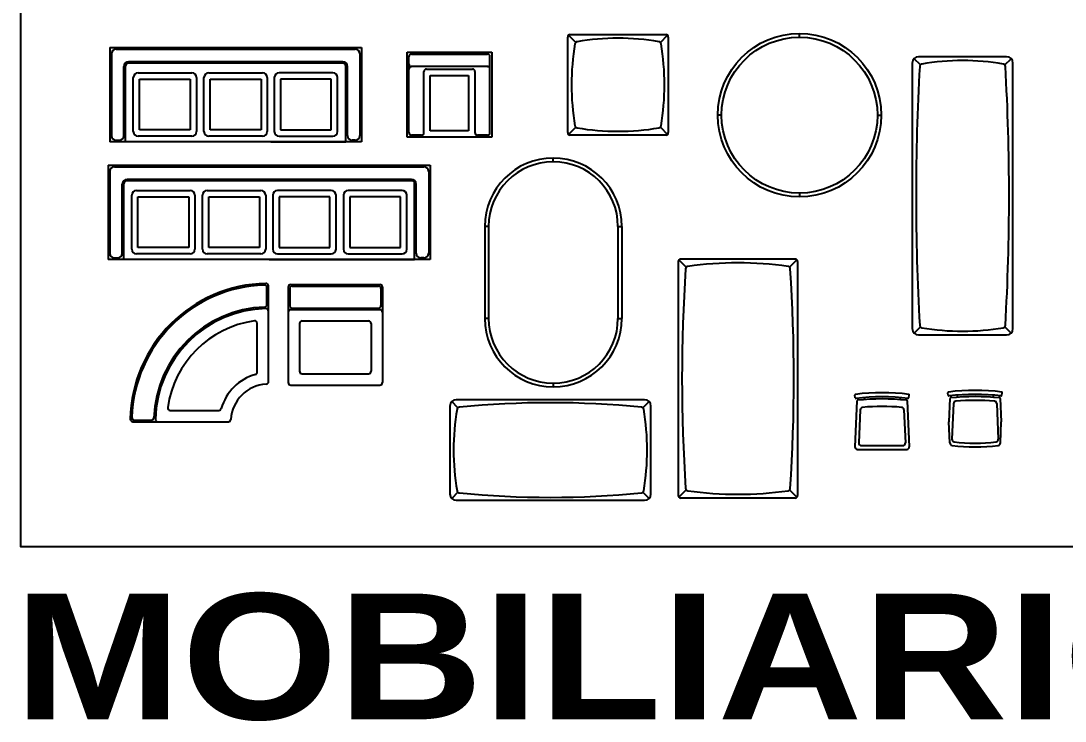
# Model space of a CAD drawing. Header units: centimetres. Extents: x 56177 to 99483, y 493 to 15482.
# Drawn here: x 59644 to 60475, y 493 to 1050 of the extents above; entities that cross this region are included whole.
import ezdxf

# ---------------------------------------------------------------- set-up
doc = ezdxf.new("R2010")
doc.units = ezdxf.units.CM
doc.header["$MEASUREMENT"] = 0
doc.layers.add('010_BLOQUES', color=250, linetype='Continuous')
doc.styles.get("Standard").update_dxf_attribs({"font": 'txt.shx'})

# ---------------------------------------------------------------- blocks, each defined once
blk = doc.blocks.new('A$C1BC83364')
at = {"layer": '010_BLOQUES'}
for p, q in [((-3.4339, -2.642), (-1.4308, -2.642)), ((-3.4339, -2.642), (-3.4339, -3.392)), ((-3.3839, -2.6545), (-1.4808, -2.6545)), ((-1.4308, -2.642), (-1.4308, -3.392)), ((-3.4214, -2.692), (-3.4214, -3.342)), ((-1.4433, -2.692), (-1.4433, -3.342)), ((-3.3214, -3.342), (-3.3214, -2.792)), ((-3.3089, -3.392), (-3.3089, -2.787)), ((-1.5758, -2.767), (-3.2889, -2.767)), ((-1.5808, -2.7545), (-3.2839, -2.7545)), ((-1.5558, -3.392), (-1.5558, -2.787)), ((-1.5433, -3.342), (-1.5433, -2.792)), ((-3.2467, -3.3099), (-3.2467, -2.8813)), ((-3.2092, -2.8438), (-2.7806, -2.8438)), ((-3.1967, -2.8938), (-2.7931, -2.8938)), ((-3.1967, -3.2974), (-3.1967, -2.8938)), ((-2.7931, -2.8938), (-2.7931, -3.2974)), ((-2.7431, -2.8813), (-2.7431, -3.3099)), ((-2.6842, -3.3099), (-2.6842, -2.8813)), ((-2.6467, -2.8438), (-2.2181, -2.8438)), ((-2.6342, -2.8938), (-2.2306, -2.8938)), ((-2.6342, -3.2974), (-2.6342, -2.8938)), ((-2.2306, -2.8938), (-2.2306, -3.2974)), ((-2.1806, -2.8813), (-2.1806, -3.3099)), ((-2.1247, -2.8813), (-2.1247, -3.3099)), ((-1.6587, -2.8438), (-2.0872, -2.8438)), ((-1.6712, -2.8938), (-2.0747, -2.8938)), ((-2.0747, -2.8938), (-2.0747, -3.2974)), ((-1.6712, -3.2974), (-1.6712, -2.8938)), ((-1.6212, -3.3099), (-1.6212, -2.8813)), ((-2.7931, -3.2974), (-3.1967, -3.2974)), ((-2.2306, -3.2974), (-2.6342, -3.2974)), ((-2.0747, -3.2974), (-1.6712, -3.2974)), ((-1.4308, -3.392), (-3.4339, -3.392)), ((-3.3839, -3.3795), (-3.3589, -3.3795)), ((-2.7806, -3.3474), (-3.2092, -3.3474)), ((-2.2181, -3.3474), (-2.6467, -3.3474)), ((-2.1527, -3.392), (-1.5558, -3.392)), ((-2.0872, -3.3474), (-1.6587, -3.3474)), ((-1.4808, -3.3795), (-1.5058, -3.3795))]:
    blk.add_line(p, q, dxfattribs=at)
for centre, radius, start, end in [((-3.3839, -2.692), 0.0375, 90, 180), ((-1.4808, -2.692), 0.0375, 0, 90), ((-3.2839, -2.792), 0.0375, 90, 180), ((-3.2889, -2.787), 0.02, 90, 180), ((-1.5808, -2.792), 0.0375, 0, 90), ((-1.5758, -2.787), 0.02, 0, 90), ((-3.2092, -2.8813), 0.0375, 90, 180), ((-2.7806, -2.8813), 0.0375, 0, 90), ((-2.6467, -2.8813), 0.0375, 90, 180), ((-2.2181, -2.8813), 0.0375, 0, 90), ((-2.0872, -2.8813), 0.0375, 90, 180), ((-1.6587, -2.8813), 0.0375, 0, 90), ((-3.2092, -3.3099), 0.0375, 180, 270), ((-2.7806, -3.3099), 0.0375, 270, 0), ((-2.6467, -3.3099), 0.0375, 180, 270), ((-2.2181, -3.3099), 0.0375, 270, 0), ((-2.0872, -3.3099), 0.0375, 180, 270), ((-1.6587, -3.3099), 0.0375, 270, 0), ((-3.3839, -3.342), 0.0375, 180, 270), ((-3.3589, -3.342), 0.0375, 270, 0), ((-1.5058, -3.342), 0.0375, 180, 270), ((-1.4808, -3.342), 0.0375, 270, 0)]:
    blk.add_arc(centre, radius, start, end, dxfattribs=at)
blk = doc.blocks.new('A$C4B4B6711')
at = {"layer": '010_BLOQUES'}
for p, q in [((-1.069, -2.6784), (-0.394, -2.6784)), ((-1.069, -3.3534), (-1.069, -2.6784)), ((-1.054, -3.3184), (-1.054, -2.7134)), ((-1.034, -2.6934), (-0.429, -2.6934)), ((-0.409, -3.3184), (-0.409, -2.7134)), ((-0.394, -2.6784), (-0.394, -3.3534)), ((-0.429, -2.7933), (-1.034, -2.7933)), ((-0.914, -2.8134), (-0.549, -2.8134)), ((-0.934, -3.3184), (-0.934, -2.8334)), ((-0.884, -3.3034), (-0.884, -2.8634)), ((-0.884, -2.8634), (-0.579, -2.8634)), ((-0.579, -2.8634), (-0.579, -3.3034)), ((-0.529, -2.8334), (-0.529, -3.3184)), ((-0.579, -3.3034), (-0.884, -3.3034)), ((-0.394, -3.3534), (-1.069, -3.3534)), ((-0.954, -3.3384), (-1.034, -3.3384)), ((-0.429, -3.3384), (-0.509, -3.3384))]:
    blk.add_line(p, q, dxfattribs=at)
for centre, start, end in [((-1.034, -2.7134), 90, 180), ((-0.429, -2.7134), 0, 90), ((-1.034, -2.7733), 180, 269.99834), ((-1.034, -2.8133), 90.00166, 180), ((-0.914, -2.8334), 90, 180), ((-0.549, -2.8334), 0, 90), ((-0.429, -2.7734), 269.99834, 0), ((-0.429, -2.8133), 0, 90.00166), ((-1.034, -3.3184), 180, 270), ((-0.954, -3.3184), 270, 0), ((-0.509, -3.3184), 180, 270), ((-0.429, -3.3184), 270, 0)]:
    blk.add_arc(centre, 0.02, start, end, dxfattribs=at)
blk = doc.blocks.new('A$C2A3E1A6E')
at = {"layer": '010_BLOQUES'}
for p, q in [((-3.4466, -3.5775), (-0.8841, -3.5775)), ((-3.4466, -3.5775), (-3.4466, -4.3275)), ((-3.4341, -3.6275), (-3.4341, -4.2775)), ((-3.3966, -3.59), (-0.9341, -3.59)), ((-0.8966, -3.6275), (-0.8966, -4.2775)), ((-0.8841, -3.5775), (-0.8841, -4.3275)), ((-3.3341, -4.2775), (-3.3341, -3.7275)), ((-3.3216, -4.3275), (-3.3216, -3.7225)), ((-1.0291, -3.7025), (-3.3016, -3.7025)), ((-1.0341, -3.69), (-3.2966, -3.69)), ((-1.0091, -4.3275), (-1.0091, -3.7225)), ((-0.9966, -4.2775), (-0.9966, -3.7275)), ((-3.2594, -4.2454), (-3.2594, -3.8169)), ((-3.2219, -3.7794), (-2.7933, -3.7794)), ((-2.7558, -3.8169), (-2.7558, -4.2454)), ((-2.6969, -4.2454), (-2.6969, -3.8169)), ((-2.6594, -3.7794), (-2.2308, -3.7794)), ((-2.1933, -3.8169), (-2.1933, -4.2454)), ((-2.1374, -3.8169), (-2.1374, -4.2454)), ((-1.6714, -3.7794), (-2.0999, -3.7794)), ((-1.6339, -4.2454), (-1.6339, -3.8169)), ((-1.5749, -3.8169), (-1.5749, -4.2454)), ((-1.1089, -3.7794), (-1.5374, -3.7794)), ((-1.0714, -4.2454), (-1.0714, -3.8169)), ((-3.2094, -3.8294), (-2.8058, -3.8294)), ((-3.2094, -4.2329), (-3.2094, -3.8294)), ((-2.8058, -3.8294), (-2.8058, -4.2329)), ((-2.6469, -3.8294), (-2.2433, -3.8294)), ((-2.6469, -4.2329), (-2.6469, -3.8294)), ((-2.2433, -3.8294), (-2.2433, -4.2329)), ((-1.6839, -3.8294), (-2.0874, -3.8294)), ((-2.0874, -3.8294), (-2.0874, -4.2329)), ((-1.6839, -4.2329), (-1.6839, -3.8294)), ((-1.1214, -3.8294), (-1.5249, -3.8294)), ((-1.5249, -3.8294), (-1.5249, -4.2329)), ((-1.1214, -4.2329), (-1.1214, -3.8294)), ((-2.8058, -4.2329), (-3.2094, -4.2329)), ((-2.2433, -4.2329), (-2.6469, -4.2329)), ((-2.0874, -4.2329), (-1.6839, -4.2329)), ((-1.5249, -4.2329), (-1.1214, -4.2329)), ((-3.3966, -4.315), (-3.3716, -4.315)), ((-2.7933, -4.2829), (-3.2219, -4.2829)), ((-2.2308, -4.2829), (-2.6594, -4.2829)), ((-2.0999, -4.2829), (-1.6714, -4.2829)), ((-1.5374, -4.2829), (-1.1089, -4.2829)), ((-0.9341, -4.315), (-0.9591, -4.315)), ((-0.8841, -4.3275), (-3.4466, -4.3275)), ((-2.1654, -4.3275), (-1.0091, -4.3275))]:
    blk.add_line(p, q, dxfattribs=at)
for centre, radius, start, end in [((-3.3966, -3.6275), 0.0375, 90, 180), ((-0.9341, -3.6275), 0.0375, 0, 90), ((-3.2966, -3.7275), 0.0375, 90, 180), ((-3.3016, -3.7225), 0.02, 90, 180), ((-1.0341, -3.7275), 0.0375, 0, 90), ((-1.0291, -3.7225), 0.02, 0, 90), ((-3.2219, -3.8169), 0.0375, 90, 180), ((-2.7933, -3.8169), 0.0375, 0, 90), ((-2.6594, -3.8169), 0.0375, 90, 180), ((-2.2308, -3.8169), 0.0375, 0, 90), ((-2.0999, -3.8169), 0.0375, 90, 180), ((-1.6714, -3.8169), 0.0375, 0, 90), ((-1.5374, -3.8169), 0.0375, 90, 180), ((-1.1089, -3.8169), 0.0375, 0, 90), ((-3.3966, -4.2775), 0.0375, 180, 270), ((-3.3716, -4.2775), 0.0375, 270, 0), ((-3.2219, -4.2454), 0.0375, 180, 270), ((-2.7933, -4.2454), 0.0375, 270, 0), ((-2.6594, -4.2454), 0.0375, 180, 270), ((-2.2308, -4.2454), 0.0375, 270, 0), ((-2.0999, -4.2454), 0.0375, 180, 270), ((-1.6714, -4.2454), 0.0375, 270, 0), ((-1.5374, -4.2454), 0.0375, 180, 270), ((-1.1089, -4.2454), 0.0375, 270, 0), ((-0.9591, -4.2775), 0.0375, 180, 270), ((-0.9341, -4.2775), 0.0375, 270, 0)]:
    blk.add_arc(centre, radius, start, end, dxfattribs=at)
blk = doc.blocks.new('A$C652619D0')
at = {"layer": '010_BLOQUES'}
for p, q in [((-2.1834, -4.6855), (-2.1834, -4.5505)), ((-2.1709, -5.2981), (-2.1709, -4.5376)), ((-2.2609, -5.2225), (-2.2609, -4.8352)), ((-2.9532, -5.5275), (-2.5659, -5.5275)), ((-3.2507, -5.6175), (-2.4903, -5.6175)), ((-3.2379, -5.605), (-3.1029, -5.605))]:
    blk.add_line(p, q, dxfattribs=at)
for centre, radius, start, end in [((-2.1709, -5.6175), 1.1, 91.06109, 178.93891), ((-2.1709, -5.6175), 1.0875, 91.74464, 178.25536), ((-2.2034, -4.5505), 0.02, 0, 91.74464), ((-2.1909, -4.5376), 0.02, 0, 91.06109), ((-2.1709, -5.6175), 0.9125, 91.99731, 178.00269), ((-2.1709, -5.6175), 0.9, 91.30229, 178.69771), ((-2.2034, -4.6855), 0.02, 271.99731, 0), ((-2.1909, -4.7377), 0.02, 0, 91.30229), ((-2.1709, -5.6175), 0.81, 98.0039, 171.9961), ((-2.2809, -4.8352), 0.02, 0, 98.0039), ((-2.2809, -5.2225), 0.02, 285.5627, 0), ((-2.1709, -5.6175), 0.39, 105.5627, 164.4373), ((-2.1909, -5.2981), 0.02, 273.58332, 0), ((-2.1709, -5.6175), 0.3, 93.58332, 176.41668), ((-2.9532, -5.5075), 0.02, 171.9961, 270), ((-2.5659, -5.5075), 0.02, 270, 344.4373), ((-3.2507, -5.5975), 0.02, 178.93891, 270), ((-3.2379, -5.585), 0.02, 178.25536, 270), ((-3.1029, -5.585), 0.02, 270, 358.00269), ((-3.0507, -5.5975), 0.02, 178.69771, 270), ((-2.4903, -5.5975), 0.02, 270, 356.41668)]:
    blk.add_arc(centre, radius, start, end, dxfattribs=at)
blk = doc.blocks.new('A$C494D6E9B')
at = {"layer": '010_BLOQUES'}
for p, q in [((-2.0142, -4.5461), (-2.0142, -5.3061)), ((-2.0017, -4.5586), (-2.0017, -4.6936)), ((-1.9942, -4.5261), (-1.2842, -4.5261)), ((-1.9817, -4.5386), (-1.2967, -4.5386)), ((-1.2767, -4.5586), (-1.2767, -4.6936)), ((-1.2642, -4.5461), (-1.2642, -5.3061)), ((-1.9942, -4.7261), (-1.2842, -4.7261)), ((-1.9817, -4.7136), (-1.2967, -4.7136)), ((-1.9042, -4.8161), (-1.3742, -4.8161)), ((-1.9242, -4.8361), (-1.9242, -5.2161)), ((-1.3542, -4.8361), (-1.3542, -5.2161)), ((-1.9042, -5.2361), (-1.3742, -5.2361)), ((-1.9942, -5.3261), (-1.2842, -5.3261))]:
    blk.add_line(p, q, dxfattribs=at)
for centre, start, end in [((-1.9942, -4.5461), 90, 180), ((-1.9817, -4.5586), 90, 180), ((-1.2967, -4.5586), 0, 90), ((-1.2842, -4.5461), 0, 90), ((-1.9942, -4.7461), 90, 180), ((-1.9817, -4.6936), 180, 270), ((-1.2967, -4.6936), 270, 0), ((-1.2842, -4.7461), 0, 90), ((-1.9042, -4.8361), 90, 180), ((-1.3742, -4.8361), 0, 90), ((-1.9042, -5.2161), 180, 270), ((-1.3742, -5.2161), 270, 0), ((-1.9942, -5.3061), 180, 270), ((-1.2842, -5.3061), 270, 0)]:
    blk.add_arc(centre, 0.02, start, end, dxfattribs=at)
blk = doc.blocks.new('A$C4ED33B70')
at = {"layer": '010_BLOQUES'}
for p, q in [((0.2097, -3.3181), (0.2097, -2.5581)), ((0.2728, -2.6013), (0.2156, -2.544)), ((0.2297, -2.5381), (0.9897, -2.5381)), ((0.9465, -2.6013), (1.0038, -2.544)), ((1.0097, -2.5581), (1.0097, -3.3181)), ((0.2728, -3.275), (0.2156, -3.3322)), ((0.9465, -3.275), (1.0038, -3.3322)), ((0.9897, -3.3381), (0.2297, -3.3381))]:
    blk.add_line(p, q, dxfattribs=at)
for centre, radius, start, end in [((0.2297, -2.5581), 0.02, 90, 180), ((0.6097, -4.5098), 1.9417, 80.33239, 99.66761), ((0.9897, -2.5581), 0.02, 0, 90), ((2.1814, -2.9381), 1.9417, 170.33239, 189.66761), ((0.287, -2.6154), 0.02, 99.66761, 170.33239), ((0.9324, -2.6154), 0.02, 9.66761, 80.33239), ((-0.962, -2.9381), 1.9417, 350.33239, 9.66761), ((0.2297, -3.3181), 0.02, 180, 270), ((0.287, -3.2608), 0.02, 189.66761, 260.33239), ((0.6097, -1.3664), 1.9417, 260.33239, 279.66761), ((0.9324, -3.2608), 0.02, 279.66761, 350.33239), ((0.9897, -3.3181), 0.02, 270, 0)]:
    blk.add_arc(centre, radius, start, end, dxfattribs=at)
blk = doc.blocks.new('A$C14BC16A5')
at = {"layer": '010_BLOQUES'}
for p, q in [((2.0537, -2.5594), (2.0537, -2.5294)), ((1.4337, -3.1794), (1.4037, -3.1794)), ((2.6737, -3.1794), (2.7037, -3.1794)), ((2.0537, -3.7994), (2.0537, -3.8294))]:
    blk.add_line(p, q, dxfattribs=at)
for radius in [0.65, 0.62]:
    blk.add_circle((2.0537, -3.1794), radius, dxfattribs=at)
blk = doc.blocks.new('A$C65F33D9B')
at = {"layer": '010_BLOQUES'}
for p, q in [((3.0151, -2.7794), (2.9656, -2.7304)), ((3.701, -2.7157), (3.001, -2.7157)), ((3.6868, -2.7794), (3.737, -2.731)), ((2.951, -2.7657), (2.951, -4.8772)), ((3.751, -4.8772), (3.751, -2.7657)), ((3.0151, -4.8636), (2.9656, -4.9126)), ((3.6868, -4.8636), (3.7363, -4.9126)), ((3.001, -4.9272), (3.701, -4.9272))]:
    blk.add_line(p, q, dxfattribs=at)
for centre, radius, start, end in [((3.001, -2.7657), 0.05, 90, 180), ((3.701, -2.7657), 0.05, 0, 90), ((21.2225, -3.8215), 18.2415, 176.76344, 183.23656), ((3.03, -2.7927), 0.02, 99.61396, 176.76344), ((3.351, -4.6874), 1.9417, 80.38604, 99.61396), ((3.6719, -2.7927), 0.02, 3.23656, 80.38604), ((-14.5205, -3.8215), 18.2415, 356.76344, 3.23656), ((3.001, -4.8772), 0.05, 180, 270), ((3.03, -4.8502), 0.02, 183.23656, 260.38604), ((3.351, -2.9556), 1.9417, 260.38604, 279.61396), ((3.6719, -4.8502), 0.02, 279.61396, 356.76344), ((3.701, -4.8772), 0.05, 270, 0)]:
    blk.add_arc(centre, radius, start, end, dxfattribs=at)
blk = doc.blocks.new('A$C57D70FB5')
at = {"layer": '010_BLOQUES'}
for p, q in [((0.0945, -3.5506), (0.0945, -3.5206)), ((-0.4505, -4.0656), (-0.4505, -4.7956)), ((-0.4205, -4.0656), (-0.4505, -4.0656)), ((-0.4205, -4.0656), (-0.4205, -4.7956)), ((0.6095, -4.0656), (0.6095, -4.7956)), ((0.6095, -4.0656), (0.6395, -4.0656)), ((0.6395, -4.0656), (0.6395, -4.7956)), ((-0.4205, -4.7956), (-0.4505, -4.7956)), ((0.6095, -4.7956), (0.6395, -4.7956)), ((0.0945, -5.3106), (0.0945, -5.3406))]:
    blk.add_line(p, q, dxfattribs=at)
for centre, radius, start, end in [((0.0945, -4.0656), 0.545, 0, 180), ((0.0945, -4.0656), 0.515, 0, 180), ((0.0945, -4.7956), 0.545, 180, 0), ((0.0945, -4.7956), 0.515, 180, 0)]:
    blk.add_arc(centre, radius, start, end, dxfattribs=at)
blk = doc.blocks.new('A$C55D675F1')
at = {"layer": '010_BLOQUES'}
for p, q in [((-0.6647, -5.5067), (-0.713, -5.4566)), ((0.8217, -5.4426), (-0.6783, -5.4426)), ((0.808, -5.5067), (0.857, -5.4572)), ((-0.7283, -5.4926), (-0.7283, -6.1926)), ((0.8717, -6.1926), (0.8717, -5.4926)), ((-0.6647, -6.1784), (-0.7137, -6.2279)), ((0.808, -6.1784), (0.857, -6.2279)), ((-0.6783, -6.2426), (0.8217, -6.2426))]:
    blk.add_line(p, q, dxfattribs=at)
for centre, radius, start, end in [((-0.6783, -5.4926), 0.05, 90, 180), ((0.0717, -12.8918), 7.4255, 84.40361, 95.59639), ((0.8217, -5.4926), 0.05, 0, 90), ((1.2433, -5.8426), 1.9417, 170.38604, 189.61396), ((-0.6513, -5.5216), 0.02, 93.23656, 170.38604), ((0.7947, -5.5216), 0.02, 9.61396, 86.76344), ((-1.1, -5.8426), 1.9417, 350.38604, 9.61396), ((-0.6783, -6.1926), 0.05, 180, 270), ((-0.6513, -6.1635), 0.02, 189.61396, 266.76344), ((0.0717, 1.2067), 7.4255, 264.40361, 275.59639), ((0.7947, -6.1635), 0.02, 273.23656, 350.38604), ((0.8217, -6.1926), 0.05, 270, 0)]:
    blk.add_arc(centre, radius, start, end, dxfattribs=at)
blk = doc.blocks.new('A$C4B15447C')
at = {"layer": '010_BLOQUES'}
for p, q in [((1.0886, -4.3443), (1.0886, -6.2043)), ((1.1527, -4.3884), (1.0945, -4.3302)), ((2.0186, -4.3243), (1.1086, -4.3243)), ((1.9745, -4.3884), (2.0327, -4.3302)), ((2.0386, -4.3443), (2.0386, -6.2043)), ((1.1527, -6.1602), (1.0945, -6.2184)), ((2.0186, -6.2243), (1.1086, -6.2243)), ((1.9745, -6.1602), (2.0327, -6.2184))]:
    blk.add_line(p, q, dxfattribs=at)
for centre, radius, start, end in [((1.1086, -4.3443), 0.02, 90, 180), ((14.3353, -5.2743), 13.2167, 176.20917, 183.79083), ((1.1675, -4.4018), 0.02, 97.94624, 176.20917), ((1.5636, -7.2397), 2.8854, 82.05376, 97.94624), ((1.9597, -4.4018), 0.02, 3.79083, 82.05376), ((-11.2081, -5.2743), 13.2167, 356.20917, 3.79083), ((2.0186, -4.3443), 0.02, 0, 90), ((1.1086, -6.2043), 0.02, 180, 270), ((1.1675, -6.1468), 0.02, 183.79083, 262.05376), ((1.5636, -3.3089), 2.8854, 262.05376, 277.94624), ((1.9597, -6.1468), 0.02, 277.94624, 356.20917), ((2.0186, -6.2043), 0.02, 270, 0)]:
    blk.add_arc(centre, radius, start, end, dxfattribs=at)
blk = doc.blocks.new('A$C62414DB6')
at = {"layer": '010_BLOQUES'}
for p, q in [((2.5105, -5.4519), (2.4943, -5.8163)), ((2.4976, -5.4273), (2.4945, -5.4055)), ((2.5167, -5.4298), (2.5167, -5.4469)), ((2.5671, -5.4243), (2.5671, -5.4414)), ((2.8544, -5.4243), (2.8544, -5.4414)), ((2.9048, -5.4298), (2.9048, -5.4469)), ((2.911, -5.4519), (2.9272, -5.8163)), ((2.9239, -5.4273), (2.927, -5.4055)), ((2.5374, -5.5224), (2.5257, -5.7863)), ((2.8841, -5.5224), (2.8959, -5.7863)), ((2.5456, -5.8072), (2.8759, -5.8072)), ((2.5143, -5.8372), (2.9072, -5.8372))]:
    blk.add_line(p, q, dxfattribs=at)
for centre, radius, start, end in [((2.4995, -5.4048), 0.005, 97.91377, 188.13133), ((2.7108, -7.1785), 1.7912, 83.20334, 96.79666), ((2.9221, -5.4048), 0.005, 351.86867, 82.08623), ((2.5026, -5.4266), 0.005, 188.13133, 277.91006), ((2.7108, -7.1796), 1.7603, 83.23077, 96.76923), ((2.5155, -5.4521), 0.005, 97.48921, 176.92235), ((2.7108, -7.2088), 1.7725, 83.65524, 96.34476), ((2.906, -5.4521), 0.005, 3.07765, 82.51079), ((2.9189, -5.4266), 0.005, 262.08994, 351.86867), ((2.5574, -5.5233), 0.02, 95.19859, 177.44896), ((2.7108, -7.2088), 1.7125, 84.80141, 95.19859), ((2.8641, -5.5233), 0.02, 2.55104, 84.80141), ((2.5456, -5.7872), 0.02, 177.44896, 270), ((2.8759, -5.7872), 0.02, 270, 2.55104), ((2.5143, -5.8172), 0.02, 177.44896, 270), ((2.9072, -5.8172), 0.02, 270, 2.55104)]:
    blk.add_arc(centre, radius, start, end, dxfattribs=at)
blk = doc.blocks.new('A$C54F95A7F')
at = {"layer": '010_BLOQUES'}
for p, q in [((3.2376, -5.4086), (3.2345, -5.3868)), ((3.6638, -5.4086), (3.6669, -5.3868)), ((3.2505, -5.4332), (3.2423, -5.6172)), ((3.2567, -5.4111), (3.2567, -5.4282)), ((3.2787, -5.4734), (3.2661, -5.7567)), ((3.307, -5.4056), (3.307, -5.4227)), ((3.5944, -5.4056), (3.5944, -5.4227)), ((3.6227, -5.4734), (3.6353, -5.7567)), ((3.6447, -5.4111), (3.6447, -5.4282)), ((3.6509, -5.4332), (3.6591, -5.6172)), ((3.2497, -5.7865), (3.2423, -5.619)), ((3.6517, -5.7865), (3.6591, -5.619))]:
    blk.add_line(p, q, dxfattribs=at)
for centre, radius, start, end in [((3.2394, -5.3861), 0.005, 97.91377, 188.13133), ((3.4507, -7.1598), 1.7912, 83.20334, 96.79666), ((3.662, -5.3861), 0.005, 351.86867, 82.08623), ((3.2425, -5.4079), 0.005, 188.13133, 277.91006), ((3.4507, -7.1609), 1.7603, 83.23077, 96.76923), ((3.2555, -5.4334), 0.005, 97.48921, 176.92235), ((3.4507, -7.1901), 1.7725, 83.65524, 96.34476), ((3.2987, -5.4743), 0.02, 95.06281, 177.44896), ((3.4507, -7.1901), 1.7425, 84.93719, 95.06281), ((3.6027, -5.4743), 0.02, 2.55104, 84.93719), ((3.6459, -5.4334), 0.005, 3.07765, 82.51079), ((3.6589, -5.4079), 0.005, 262.08994, 351.86867), ((3.2623, -5.6181), 0.02, 177.44896, 182.55104), ((3.6391, -5.6181), 0.02, 357.44896, 2.55104), ((3.2697, -5.7856), 0.02, 182.55104, 261.85359), ((3.2861, -5.7576), 0.02, 177.44896, 262.41456), ((3.4507, -4.5214), 1.2971, 261.85359, 278.14641), ((3.4507, -4.5214), 1.2671, 262.41456, 277.58544), ((3.6153, -5.7576), 0.02, 277.58544, 2.55104), ((3.6317, -5.7856), 0.02, 278.14641, 357.44896)]:
    blk.add_arc(centre, radius, start, end, dxfattribs=at)

msp = doc.modelspace()

# ---------------------------------------------------------------- linework, layer by layer
msp.add_lwpolyline([(59643.76, 2794.5), (64989.1, 2794.5), (64989.1, 631.62), (59643.76, 631.62)], close=True)

# ---------------------------------------------------------------- block references
at = {"xscale": 100, "yscale": 100, "zscale": 100}
for name in ['A$C4ED33B70', 'A$C14BC16A5', 'A$C1BC83364', 'A$C4B4B6711', 'A$C65F33D9B', 'A$C57D70FB5', 'A$C2A3E1A6E', 'A$C4B15447C', 'A$C652619D0', 'A$C494D6E9B', 'A$C54F95A7F', 'A$C55D675F1', 'A$C62414DB6']:
    msp.add_blockref(name, (60057.87, 1292.76), dxfattribs=at)

# ---------------------------------------------------------------- texts
at = {"layer": '010_BLOQUES', "insert": (59638.43, 594.35), "char_height": 100, "width": 1216.764, "attachment_point": 1}
msp.add_mtext('{\\fArial Black|b0|i0|c0|p34;MOBILIARIO}', dxfattribs=at)

doc.saveas('drawing.dxf')
